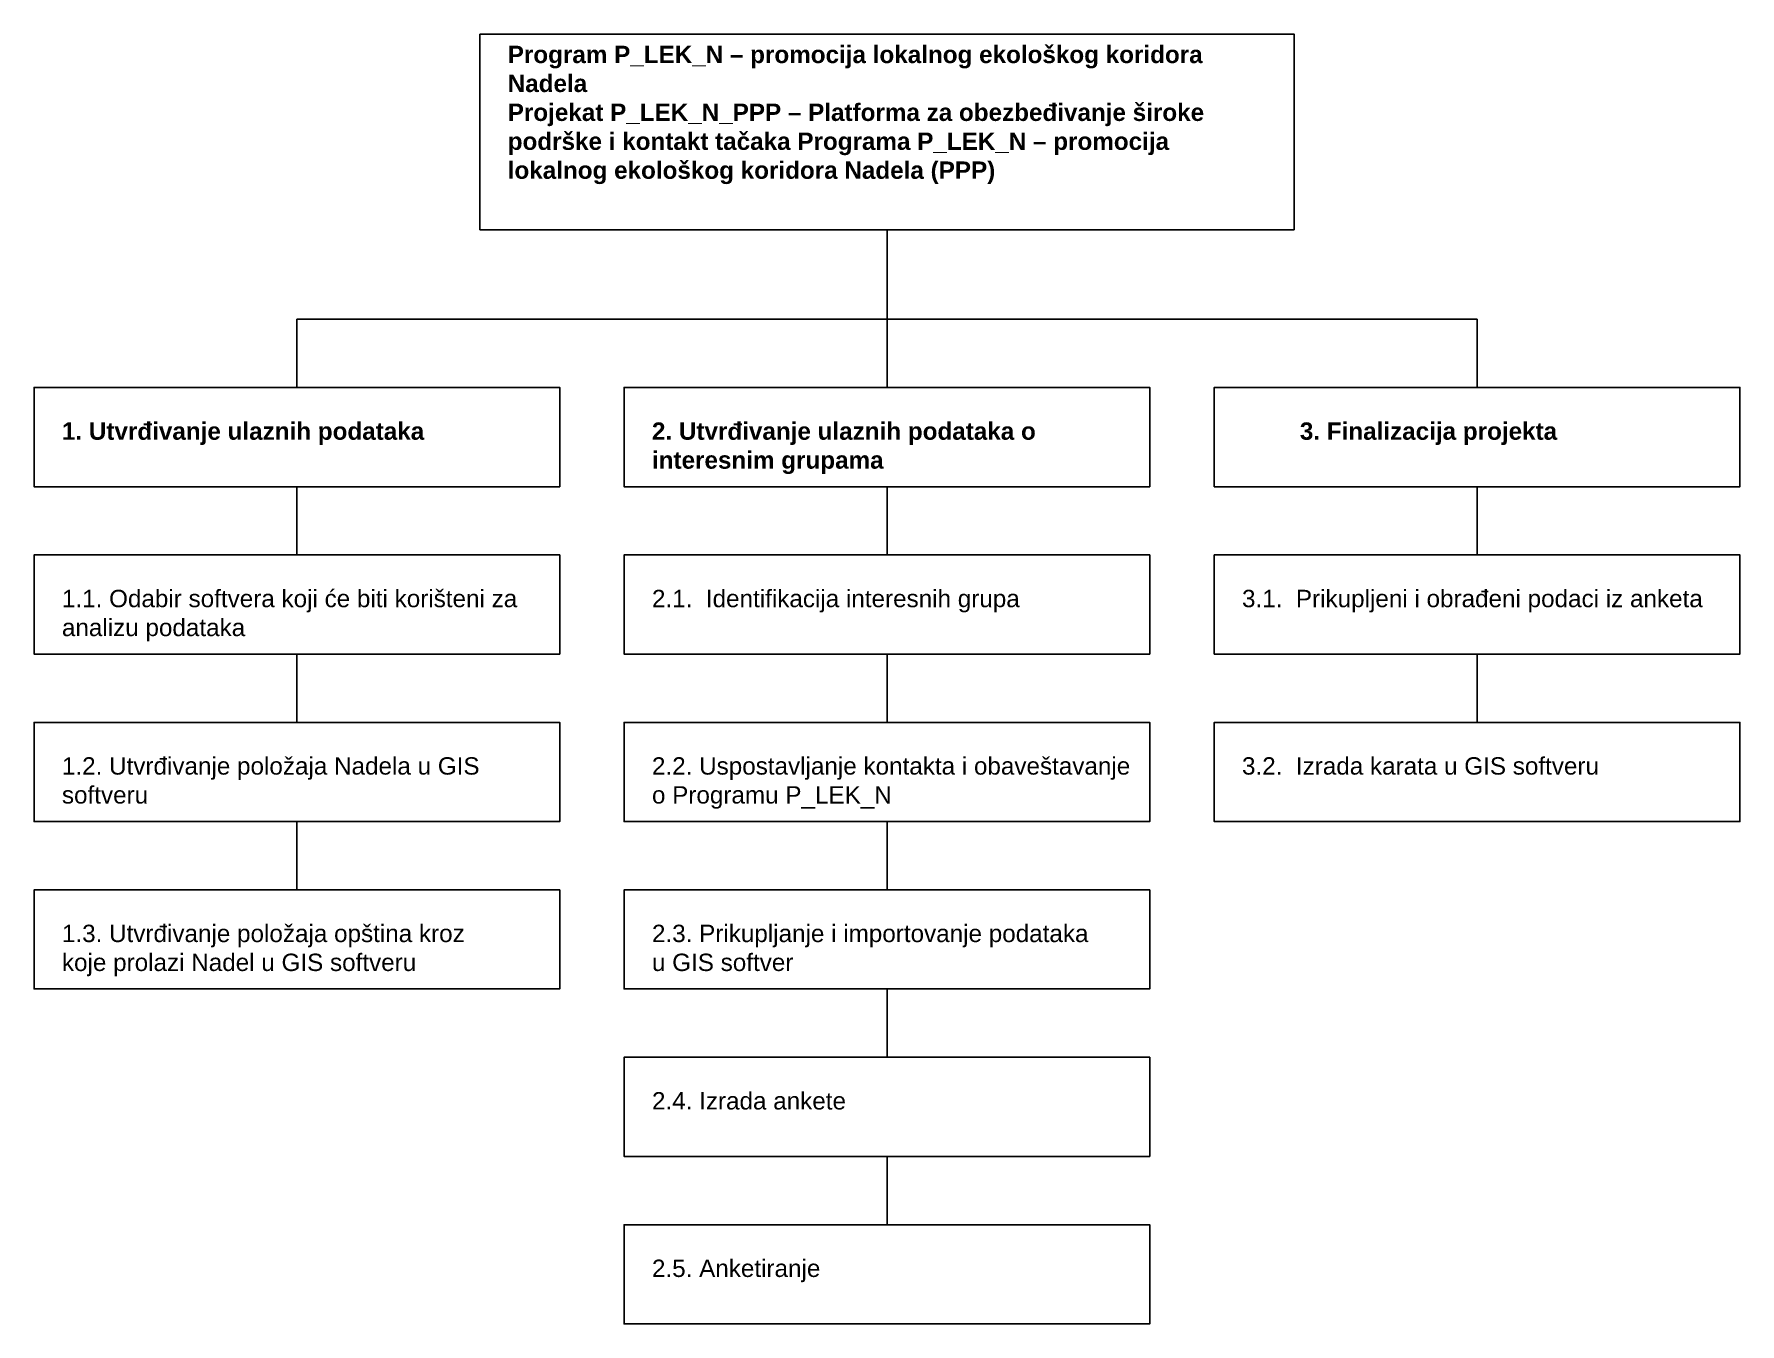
# Model space of a CAD drawing. Header units: inches. Extents: x 9 to 38.5, y -4.7 to 17.6.
import ezdxf

# ---------------------------------------------------------------- set-up
doc = ezdxf.new("R2010")
doc.units = ezdxf.units.IN
doc.header["$MEASUREMENT"] = 0
doc.styles.get("Standard").update_dxf_attribs({"font": 'arial.ttf'})

msp = doc.modelspace()

# ---------------------------------------------------------------- linework, layer by layer
msp.add_lwpolyline([(16.682, 17.566), (16.682, 14.183), (30.759, 14.183), (30.759, 17.566)], close=True)
for points in [[(23.721, 14.183), (23.721, 12.638), (13.519, 12.638), (13.519, 11.458)], [(23.721, 14.183), (23.721, 12.638), (33.923, 12.638), (33.923, 11.458)], [(23.721, 12.638), (23.721, 11.458)], [(13.519, 11.458), (8.974, 11.458), (8.974, 9.743), (13.519, 9.743)], [(13.519, 11.458), (18.063, 11.458), (18.063, 9.743), (13.519, 9.743)], [(23.721, 11.458), (19.176, 11.458), (19.176, 9.743), (23.721, 9.743)], [(23.721, 11.458), (28.265, 11.458), (28.265, 9.743), (23.721, 9.743)], [(33.923, 11.458), (29.378, 11.458), (29.378, 9.743), (33.923, 9.743)], [(33.923, 11.458), (38.468, 11.458), (38.468, 9.743), (33.923, 9.743)], [(13.519, 9.743), (13.519, 8.563)], [(23.721, 9.743), (23.721, 8.563)], [(33.923, 9.743), (33.923, 8.563)], [(13.519, 8.563), (8.974, 8.563), (8.974, 6.849), (13.519, 6.849)], [(13.519, 8.563), (18.063, 8.563), (18.063, 6.849), (13.519, 6.849)], [(23.721, 8.563), (19.176, 8.563), (19.176, 6.849), (23.721, 6.849)], [(23.721, 8.563), (28.265, 8.563), (28.265, 6.849), (23.721, 6.849)], [(33.923, 8.563), (29.378, 8.563), (29.378, 6.849), (33.923, 6.849)], [(33.923, 8.563), (38.468, 8.563), (38.468, 6.849), (33.923, 6.849)], [(13.519, 6.849), (13.519, 5.669)], [(23.721, 6.849), (23.721, 5.669)], [(33.923, 6.849), (33.923, 5.669)], [(13.519, 5.669), (8.974, 5.669), (8.974, 3.955), (13.519, 3.955)], [(13.519, 5.669), (18.063, 5.669), (18.063, 3.955), (13.519, 3.955)], [(23.721, 5.669), (19.176, 5.669), (19.176, 3.955), (23.721, 3.955)], [(23.721, 5.669), (28.265, 5.669), (28.265, 3.955), (23.721, 3.955)], [(33.923, 5.669), (29.378, 5.669), (29.378, 3.955), (33.923, 3.955)], [(33.923, 5.669), (38.468, 5.669), (38.468, 3.955), (33.923, 3.955)], [(13.519, 3.955), (13.519, 2.774)], [(23.721, 3.955), (23.721, 2.774)], [(13.519, 2.774), (8.974, 2.774), (8.974, 1.06), (13.519, 1.06)], [(13.519, 2.774), (18.063, 2.774), (18.063, 1.06), (13.519, 1.06)], [(23.721, 2.774), (19.176, 2.774), (19.176, 1.06), (23.721, 1.06)], [(23.721, 2.774), (28.265, 2.774), (28.265, 1.06), (23.721, 1.06)], [(23.721, 1.06), (23.721, -0.12)], [(23.721, -0.12), (19.176, -0.12), (19.176, -1.834), (23.721, -1.834)], [(23.721, -0.12), (28.265, -0.12), (28.265, -1.834), (23.721, -1.834)], [(23.721, -1.834), (23.721, -3.014)], [(23.721, -3.014), (19.176, -3.014), (19.176, -4.729), (23.721, -4.729)], [(23.721, -3.014), (28.265, -3.014), (28.265, -4.729), (23.721, -4.729)]]:
    msp.add_lwpolyline(points)

# ---------------------------------------------------------------- texts
at = {"char_height": 0.3, "attachment_point": 1}
for s, width, insert in [('\\pxb0.83333,a0.5;{\\fArial|b1|i0|c0|p34;\\C155;\\c11891758;Program P_LEK_N – promocija lokalnog ekološkog koridora Nadela \\fLiberation Serif|b1|i0|c0|p18;\\C256;\\P\\pb0.25,a0.25;\\fArial|b1|i0|c0|p34;\\C155;\\c11891758;Projekat P_LEK_N_PPP – Platforma za obezbeđivanje široke podrške i kontakt tačaka Programa P_LEK_N – promocija lokalnog ekološkog koridora Nadela (PPP)}', 12.67517, (17.163, 17.365)), ('\\pxb0.25,a0.25;{\\fArial|b1|i0|c0|p34;1. Utvrđivanje ulaznih podataka}', 12.67517, (9.455, 10.854)), ('\\pxb0.25,a0.25;{\\fArial|b1|i0|c0|p34;2. Utvrđivanje ulaznih podataka o interesnim grupama}', 8.15159, (19.657, 10.854)), ('\\pxb0.25,a0.25;{\\fArial|b1|i0|c0|p34;3. Finalizacija projekta}', 12.67517, (30.859, 10.854)), ('\\pxb0.25,a0.25;1.1. Odabir softvera koji će biti korišteni za analizu podataka', 8.23456, (9.455, 7.96)), ('\\pxb0.25,a0.25;2.1.  Identifikacija interesnih grupa', 12.67517, (19.657, 7.96)), ('\\pxb0.25,a0.25;3.1.  Prikupljeni i obrađeni podaci iz anketa', 12.67517, (29.859, 7.96)), ('\\pxb0.25,a0.25;1.2. Utvrđivanje položaja Nadela u GIS softveru', 7.92467, (9.455, 5.066)), ('\\pxb0.25,a0.25;2.2. Uspostavljanje kontakta i obaveštavanje o Programu {\\fArial|b0|i0|c128|p34;P_LEK_N}', 8.3657, (19.657, 5.066)), ('\\pxb0.25,a0.25;3.2.  Izrada karata u GIS softveru', 12.67517, (29.859, 5.066)), ('\\pxb0.25,a0.25;1.3. Utvrđivanje položaja opština kroz koje prolazi Nadel u GIS softveru', 7.72487, (9.455, 2.171)), ('\\pxb0.25,a0.25;2.3. Prikupljanje i importovanje podataka u GIS softver', 7.65155, (19.657, 2.171)), ('\\pxb0.25,a0.25;2.4. Izrada ankete', 12.67517, (19.657, -0.723)), ('\\pxb0.25,a0.25;2.5. Anketiranje', 12.67517, (19.657, -3.618))]:
    msp.add_mtext_dynamic_manual_height_columns(s, width=width, gutter_width=1, heights=[0], dxfattribs=dict(at, insert=insert))

doc.saveas('drawing.dxf')
